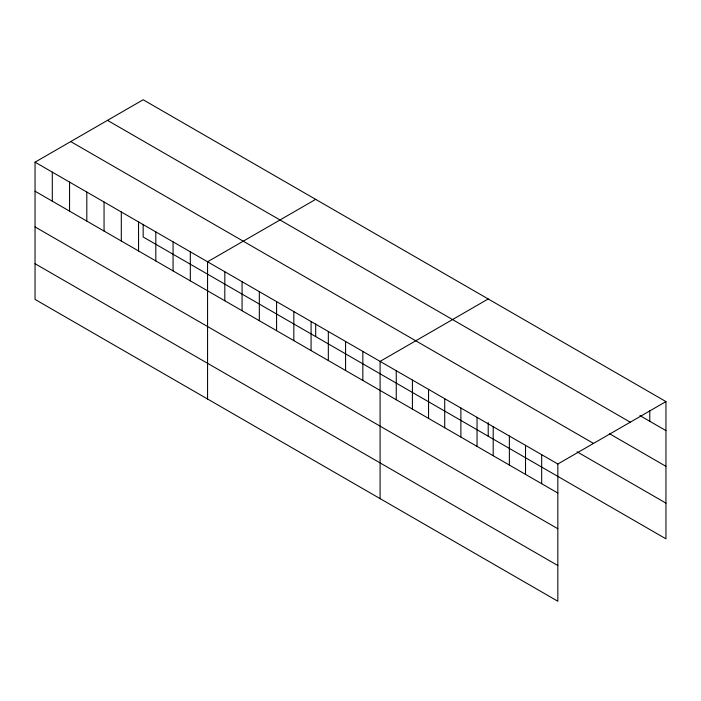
<?xml version="1.0" encoding="UTF-8"?>
<svg xmlns="http://www.w3.org/2000/svg" width="701" height="701" viewBox="0 0 701 701"><rect width="100%" height="100%" fill="white"/><g stroke="black" fill="none" stroke-linecap="round" stroke-linejoin="round"><path stroke-width="1.05" d="M35.05 162.176L557.838 464.009L557.838 601.239L35.05 299.415L35.05 162.176L143.162 99.761L665.95 401.585L665.95 538.824L143.162 236.991L143.162 224.39M315.687 199.364L207.566 261.78L207.566 399.018M488.203 298.968L380.091 361.383L380.091 498.621M557.838 464.009L665.95 401.585M639.917 415.597L665.95 430.624M107.49 120.362L630.269 422.186M609.397 433.674L665.95 466.331M70.731 141.584L593.51 443.409M577.072 451.803L665.95 503.116M35.05 191.215L557.838 493.04M35.05 226.922L557.838 528.747M35.05 263.707L557.838 565.532M649.792 410.541L649.792 421.292M541.68 454.677L541.68 483.716M525.522 445.345L525.522 474.384M509.364 436.022L509.364 465.052M493.197 426.69L493.197 455.729M488.203 422.545L488.203 436.197M477.039 417.358L477.039 446.397M460.881 408.035L460.881 437.065M444.723 398.703L444.723 427.741M428.565 389.37L428.565 418.409M412.407 380.047L412.407 409.077M396.249 370.715L396.249 399.754M362.838 351.429L362.838 380.459M345.584 341.466L345.584 370.505M328.331 331.503L328.331 360.542M315.687 323.993L315.687 336.594M311.078 321.549L311.078 350.579M293.833 311.586L293.833 340.625M276.58 301.623L276.58 330.662M259.326 291.66L259.326 320.699M242.073 281.706L242.073 310.736M224.819 271.743L224.819 300.782M190.321 251.825L190.321 280.856M173.068 241.863L173.068 270.901M155.815 231.9L155.815 260.938M138.561 221.945L138.561 250.976M121.308 211.982L121.308 241.021M104.055 202.019L104.055 231.058M86.81 192.056L86.81 221.095M69.557 182.102L69.557 211.132M52.303 172.139L52.303 201.178"/></g></svg>
